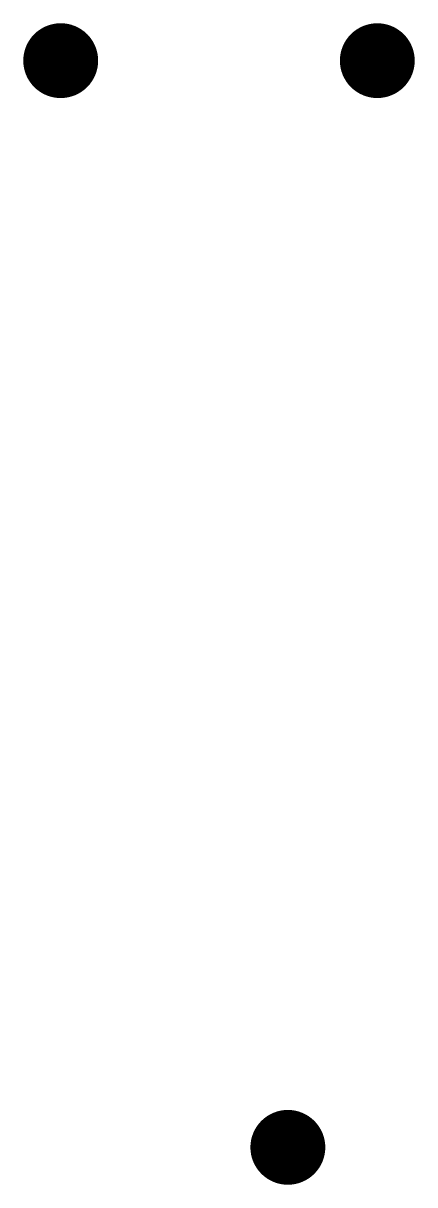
# Model space of a CAD drawing. Header units: inches. Extents: x 0 to 0.72, y 0 to 2.14.
import ezdxf

# ---------------------------------------------------------------- set-up
doc = ezdxf.new("R2010")
doc.units = ezdxf.units.IN
doc.header["$MEASUREMENT"] = 0
doc.layers.add('Pen 1', color=7, linetype='Continuous')

msp = doc.modelspace()

# ---------------------------------------------------------------- linework, layer by layer
at = {"layer": 'Pen 1', "color": 255}
for points in [[(0.0344, 2.0681, 0.0688, 0.0688, 1), (0.1033, 2.0681, 0.0688, 0.0688, 1), (0.0344, 2.0681, 0.0688, 0.0688, 0)], [(0.6164, 2.0681, 0.0688, 0.0688, 1), (0.6852, 2.0681, 0.0688, 0.0688, 1), (0.6164, 2.0681, 0.0688, 0.0688, 0)], [(0.4519, 0.0689, 0.0688, 0.0688, 1), (0.5208, 0.0689, 0.0688, 0.0688, 1), (0.4519, 0.0689, 0.0688, 0.0688, 0)], [(0.4519, 0.0689, 0.0688, 0.0688, 1), (0.5208, 0.0689, 0.0688, 0.0688, 1), (0.4519, 0.0689, 0.0688, 0.0688, 0)]]:
    msp.add_lwpolyline(points, format="xyseb", dxfattribs=at)

doc.saveas('drawing.dxf')
